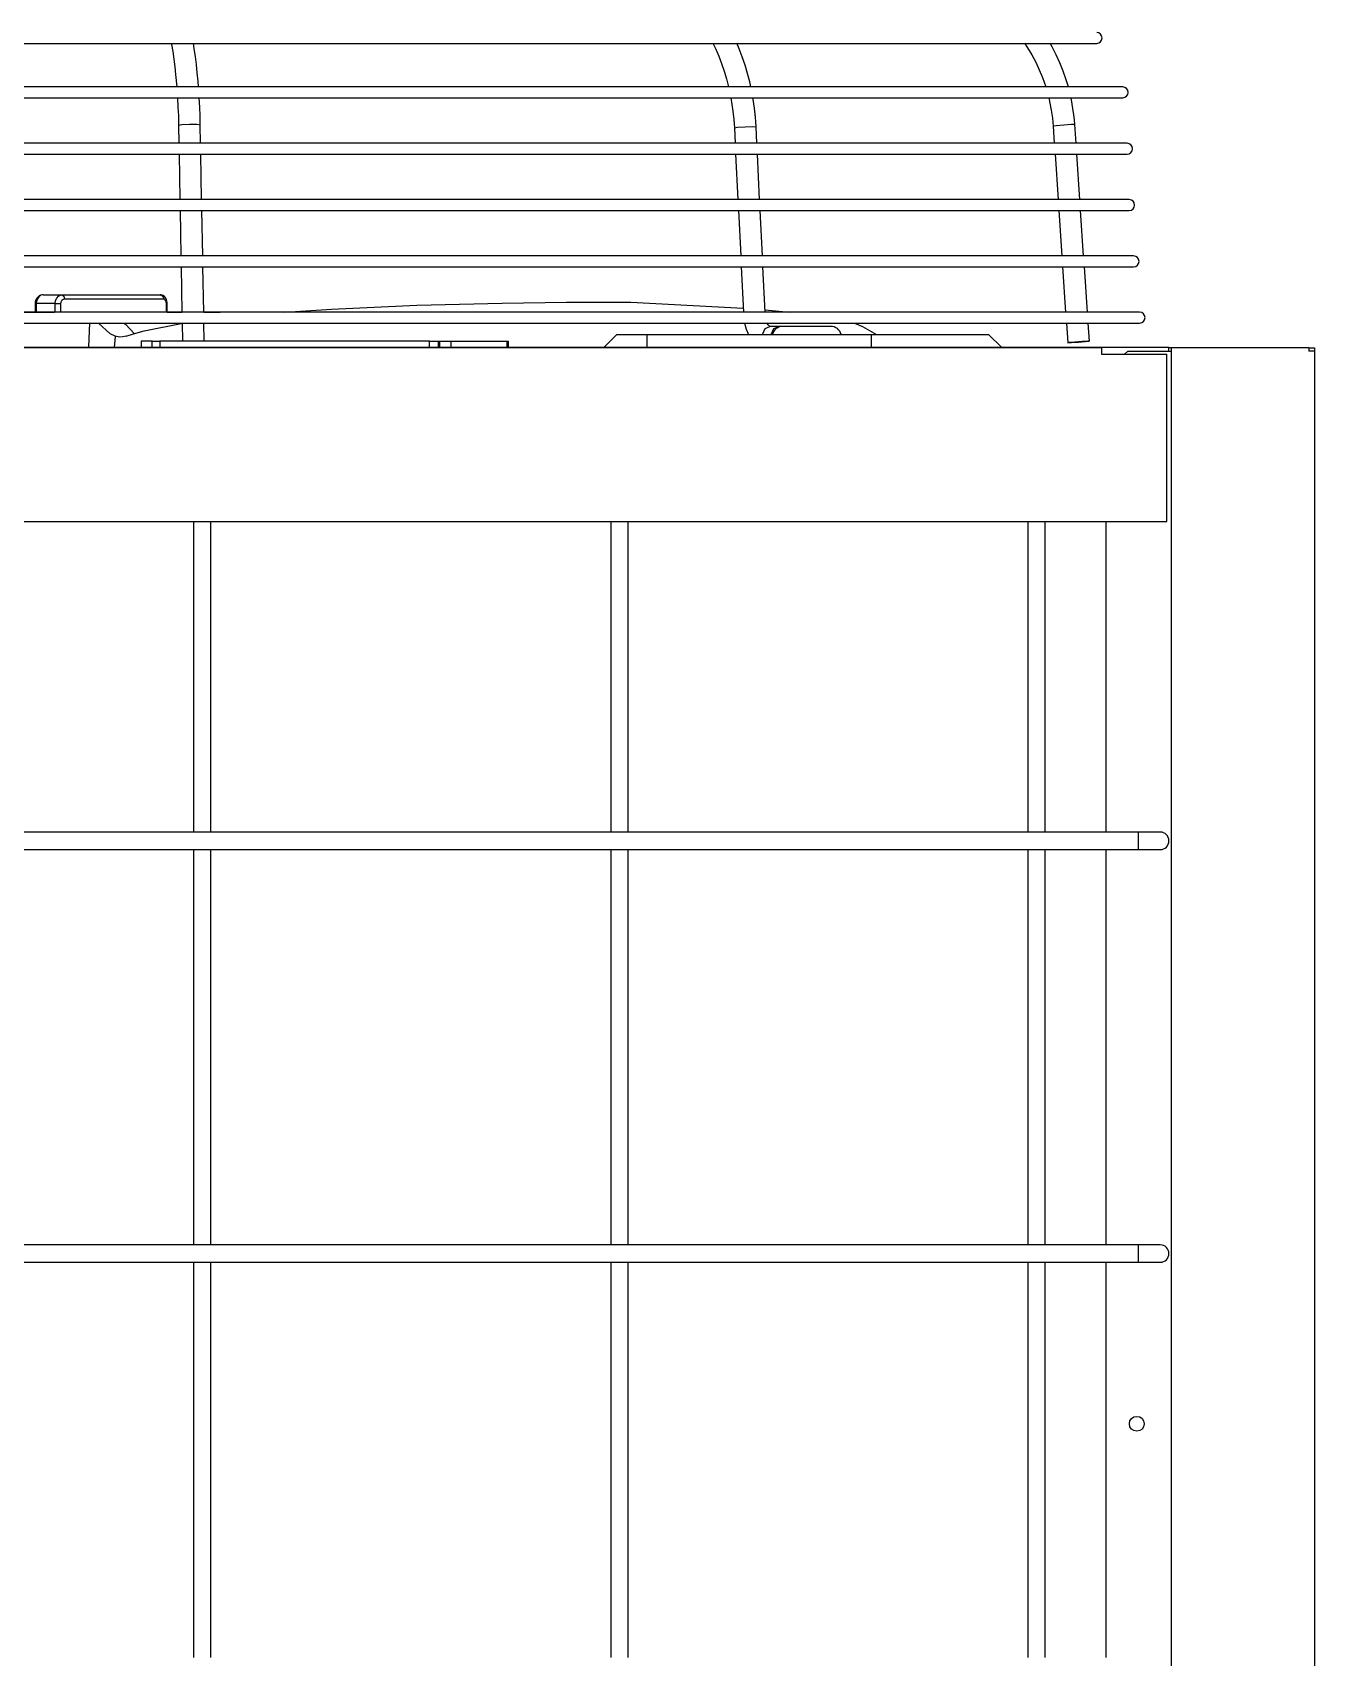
# Model space of a CAD drawing. Extents: x 594 to 813, y 174 to 240.
# Drawn here: x 751.619 to 754.579, y 187.328 to 191.08 of the extents above; entities that cross this region are included whole.
import ezdxf

# ---------------------------------------------------------------- set-up
doc = ezdxf.new("R2010")
doc.units = 0
doc.header["$MEASUREMENT"] = 0
doc.layers.add('AC.REF(S). PIPING', color=3, linetype='CONTINUOUS', lineweight=30)
doc.layers.add('LG-Product', color=3, linetype='CONTINUOUS')

# ---------------------------------------------------------------- blocks, each defined once
blk = doc.blocks.new('UW1-2')
at = {"layer": 'LG-Product', "color": 3, "linetype": 'Continuous'}
for p, q in [((2090.51, 3301.51), (2107.43, 3301.51)), ((2107.43, 3301.51), (2124.17, 3301.51)), ((2124.17, 3301.51), (2140.65, 3301.51)), ((2126.08, 3301.52), (2126.12, 3301.26)), ((2126.12, 3301.26), (2126.39, 3299.6)), ((2126.39, 3299.6), (2126.63, 3297.89)), ((2131.36, 3300.27), (2131.16, 3301.54)), ((2131.62, 3298.46), (2131.36, 3300.27)), ((2140.65, 3301.51), (2156.84, 3301.51)), ((2156.84, 3301.51), (2172.65, 3301.51)), ((2172.65, 3301.51), (2188.04, 3301.51)), ((2188.04, 3301.51), (2202.95, 3301.51)), ((2202.95, 3301.51), (2217.33, 3301.51)), ((2217.33, 3301.51), (2231.12, 3301.51)), ((2231.12, 3301.51), (2244.27, 3301.51)), ((2244.27, 3301.51), (2256.73, 3301.51)), ((2251.11, 3301.54), (2251.76, 3300.19)), ((2251.76, 3300.19), (2252.48, 3298.55)), ((2252.48, 3298.55), (2253.14, 3296.85)), ((2257.21, 3300.23), (2256.66, 3301.54)), ((2256.73, 3301.51), (2268.46, 3301.51)), ((2257.91, 3298.38), (2257.21, 3300.23)), ((2268.46, 3301.51), (2279.42, 3301.51)), ((2279.42, 3301.51), (2289.57, 3301.51)), ((2289.57, 3301.51), (2298.86, 3301.51)), ((2298.86, 3301.51), (2307.27, 3301.51)), ((2307.27, 3301.51), (2314.76, 3301.51)), ((2314.76, 3301.51), (2321.32, 3301.51)), ((2321.32, 3301.51), (2326.9, 3301.51)), ((2323.08, 3301.54), (2323.76, 3300.51)), ((2323.76, 3300.51), (2324.76, 3298.85)), ((2324.76, 3298.85), (2325.67, 3297.14)), ((2326.9, 3301.51), (2331.5, 3301.51)), ((2329.46, 3300.71), (2329, 3301.53)), ((2330.41, 3298.88), (2329.46, 3300.71)), ((2331.26, 3296.99), (2330.41, 3298.88)), ((2331.5, 3301.51), (2335.09, 3301.51)), ((2335.09, 3301.51), (2337.66, 3301.51)), ((2337.66, 3301.51), (2339.21, 3301.51)), ((2339.21, 3301.51), (2339.73, 3301.51)), ((2126.63, 3297.89), (2126.86, 3296.12)), ((2126.86, 3296.12), (2127.05, 3294.31)), ((2131.85, 3296.6), (2131.62, 3298.46)), ((2132.06, 3294.7), (2131.85, 3296.6)), ((2253.14, 3296.85), (2253.73, 3295.1)), ((2253.73, 3295.1), (2254.26, 3293.32)), ((2258.55, 3296.49), (2257.91, 3298.38)), ((2259.12, 3294.56), (2258.55, 3296.49)), ((2325.67, 3297.14), (2326.49, 3295.39)), ((2326.49, 3295.39), (2327.23, 3293.59)), ((2332.03, 3295.07), (2331.26, 3296.99)), ((2332.71, 3293.11), (2332.03, 3295.07)), ((2108.51, 3291.46), (2091.23, 3291.46)), ((2125.61, 3291.46), (2108.51, 3291.46)), ((2142.45, 3291.46), (2125.61, 3291.46)), ((2127.05, 3294.31), (2127.31, 3291.47)), ((2132.24, 3292.77), (2132.06, 3294.7)), ((2132.35, 3291.47), (2132.24, 3292.77)), ((2158.97, 3291.46), (2142.45, 3291.46)), ((2175.12, 3291.46), (2158.97, 3291.46)), ((2190.84, 3291.46), (2175.12, 3291.46)), ((2206.07, 3291.46), (2190.84, 3291.46)), ((2220.75, 3291.46), (2206.07, 3291.46)), ((2234.83, 3291.46), (2220.75, 3291.46)), ((2248.26, 3291.46), (2234.83, 3291.46)), ((2260.99, 3291.46), (2248.26, 3291.46)), ((2254.26, 3293.32), (2254.74, 3291.47)), ((2259.63, 3292.59), (2259.12, 3294.56)), ((2259.88, 3291.47), (2259.63, 3292.59)), ((2272.97, 3291.46), (2260.99, 3291.46)), ((2284.16, 3291.46), (2272.97, 3291.46)), ((2294.52, 3291.46), (2284.16, 3291.46)), ((2304.01, 3291.46), (2294.52, 3291.46)), ((2312.6, 3291.46), (2304.01, 3291.46)), ((2320.25, 3291.46), (2312.6, 3291.46)), ((2326.94, 3291.46), (2320.25, 3291.46)), ((2332.65, 3291.46), (2326.94, 3291.46)), ((2327.23, 3293.59), (2327.96, 3291.47)), ((2337.34, 3291.46), (2332.65, 3291.46)), ((2333.19, 3291.47), (2332.71, 3293.11)), ((2341.01, 3291.46), (2337.34, 3291.46)), ((2343.64, 3291.46), (2341.01, 3291.46)), ((2345.22, 3291.46), (2343.64, 3291.46)), ((2345.75, 3291.46), (2345.22, 3291.46)), ((2091.23, 3288.95), (2108.51, 3288.95)), ((2108.51, 3288.95), (2125.61, 3288.95)), ((2125.61, 3288.95), (2142.45, 3288.95)), ((2127.49, 3288.96), (2127.61, 3286.72)), ((2132.53, 3288.82), (2132.52, 3288.95)), ((2132.63, 3286.81), (2132.53, 3288.82)), ((2142.45, 3288.95), (2158.97, 3288.95)), ((2158.97, 3288.95), (2175.12, 3288.95)), ((2175.12, 3288.95), (2190.84, 3288.95)), ((2190.84, 3288.95), (2206.07, 3288.95)), ((2206.07, 3288.95), (2220.75, 3288.95)), ((2220.75, 3288.95), (2234.83, 3288.95)), ((2234.83, 3288.95), (2248.26, 3288.95)), ((2248.26, 3288.95), (2260.99, 3288.95)), ((2255.27, 3288.95), (2255.74, 3285.83)), ((2260.42, 3288.57), (2260.36, 3288.95)), ((2260.71, 3286.53), (2260.42, 3288.57)), ((2260.99, 3288.95), (2272.97, 3288.95)), ((2272.97, 3288.95), (2284.16, 3288.95)), ((2284.16, 3288.95), (2294.52, 3288.95)), ((2294.52, 3288.95), (2304.01, 3288.95)), ((2304.01, 3288.95), (2312.6, 3288.95)), ((2312.6, 3288.95), (2320.25, 3288.95)), ((2320.25, 3288.95), (2326.94, 3288.95)), ((2326.94, 3288.95), (2332.65, 3288.95)), ((2328.66, 3288.96), (2329.25, 3286.08)), ((2332.65, 3288.95), (2337.34, 3288.95)), ((2334.46, 3285), (2333.81, 3288.95)), ((2337.34, 3288.95), (2341.01, 3288.95)), ((2341.01, 3288.95), (2343.64, 3288.95)), ((2343.64, 3288.95), (2345.22, 3288.95)), ((2345.22, 3288.95), (2345.75, 3288.95)), ((2127.61, 3286.72), (2127.69, 3284.86)), ((2127.69, 3284.86), (2127.74, 3282.99)), ((2132.71, 3284.78), (2132.63, 3286.81)), ((2132.74, 3283.71), (2132.71, 3284.78)), ((2132.76, 3282.63), (2132.74, 3283.71)), ((2255.74, 3285.83), (2255.94, 3283.93)), ((2255.94, 3283.93), (2256.07, 3282.01)), ((2260.92, 3284.47), (2260.71, 3286.53)), ((2261.01, 3283.36), (2260.92, 3284.47)), ((2329.25, 3286.08), (2329.5, 3284.26)), ((2329.5, 3284.26), (2329.67, 3282.42)), ((2334.58, 3283.88), (2334.46, 3285)), ((2334.67, 3282.76), (2334.58, 3283.88)), ((2127.74, 3282.99), (2127.74, 3282.77)), ((2127.74, 3282.77), (2127.75, 3282.54)), ((2128.48, 3282.68), (2127.75, 3282.54)), ((2127.75, 3282.54), (2127.82, 3278.45)), ((2130.25, 3282.76), (2128.48, 3282.68)), ((2132.02, 3282.74), (2130.25, 3282.76)), ((2132.76, 3282.63), (2132.02, 3282.74)), ((2132.84, 3278.45), (2132.76, 3282.63)), ((2256.07, 3282.01), (2256.8, 3282.14)), ((2256.07, 3282.01), (2256.24, 3278.45)), ((2256.8, 3282.14), (2258.57, 3282.26)), ((2258.57, 3282.26), (2260.34, 3282.31)), ((2260.34, 3282.31), (2261.08, 3282.26)), ((2261.08, 3282.26), (2261.01, 3283.36)), ((2261.26, 3278.45), (2261.08, 3282.26)), ((2330.4, 3282.5), (2329.67, 3282.42)), ((2329.67, 3282.42), (2329.94, 3278.45)), ((2332.17, 3282.63), (2330.4, 3282.5)), ((2333.94, 3282.74), (2332.17, 3282.63)), ((2334.67, 3282.76), (2333.94, 3282.74)), ((2334.96, 3278.45), (2334.67, 3282.76)), ((2099.22, 3278.45), (2082.13, 3278.45)), ((2116.16, 3278.45), (2099.22, 3278.45)), ((2132.89, 3278.45), (2116.16, 3278.45)), ((2149.36, 3278.45), (2132.89, 3278.45)), ((2165.49, 3278.45), (2149.36, 3278.45)), ((2181.24, 3278.45), (2165.49, 3278.45)), ((2196.55, 3278.45), (2181.24, 3278.45)), ((2211.37, 3278.45), (2196.55, 3278.45)), ((2225.65, 3278.45), (2211.37, 3278.45)), ((2239.33, 3278.45), (2225.65, 3278.45)), ((2252.37, 3278.45), (2239.33, 3278.45)), ((2264.72, 3278.45), (2252.37, 3278.45)), ((2276.33, 3278.45), (2264.72, 3278.45)), ((2287.18, 3278.45), (2276.33, 3278.45)), ((2297.21, 3278.45), (2287.18, 3278.45)), ((2306.4, 3278.45), (2297.21, 3278.45)), ((2314.71, 3278.45), (2306.4, 3278.45)), ((2322.11, 3278.45), (2314.71, 3278.45)), ((2328.58, 3278.45), (2322.11, 3278.45)), ((2334.09, 3278.45), (2328.58, 3278.45)), ((2338.63, 3278.45), (2334.09, 3278.45)), ((2342.17, 3278.45), (2338.63, 3278.45)), ((2344.71, 3278.45), (2342.17, 3278.45)), ((2346.24, 3278.45), (2344.71, 3278.45)), ((2346.75, 3278.45), (2346.24, 3278.45)), ((2082.13, 3275.94), (2099.22, 3275.94)), ((2099.22, 3275.94), (2116.16, 3275.94)), ((2116.16, 3275.94), (2132.89, 3275.94)), ((2127.87, 3275.94), (2128.06, 3265.44)), ((2133.07, 3265.44), (2132.88, 3275.94)), ((2132.89, 3275.94), (2149.36, 3275.94)), ((2149.36, 3275.94), (2165.49, 3275.94)), ((2165.49, 3275.94), (2181.24, 3275.94)), ((2181.24, 3275.94), (2196.55, 3275.94)), ((2196.55, 3275.94), (2211.37, 3275.94)), ((2211.37, 3275.94), (2225.65, 3275.94)), ((2225.65, 3275.94), (2239.33, 3275.94)), ((2239.33, 3275.94), (2252.37, 3275.94)), ((2252.37, 3275.94), (2264.72, 3275.94)), ((2256.37, 3275.94), (2256.89, 3265.44)), ((2261.91, 3265.44), (2261.39, 3275.94)), ((2264.72, 3275.94), (2276.33, 3275.94)), ((2276.33, 3275.94), (2287.18, 3275.94)), ((2287.18, 3275.94), (2297.21, 3275.94)), ((2297.21, 3275.94), (2306.4, 3275.94)), ((2306.4, 3275.94), (2314.71, 3275.94)), ((2314.71, 3275.94), (2322.11, 3275.94)), ((2322.11, 3275.94), (2328.58, 3275.94)), ((2328.58, 3275.94), (2334.09, 3275.94)), ((2330.11, 3275.94), (2330.81, 3265.44)), ((2334.09, 3275.94), (2338.63, 3275.94)), ((2335.84, 3265.44), (2335.13, 3275.94)), ((2338.63, 3275.94), (2342.17, 3275.94)), ((2342.17, 3275.94), (2344.71, 3275.94)), ((2344.71, 3275.94), (2346.24, 3275.94)), ((2346.24, 3275.94), (2346.75, 3275.94)), ((2099.3, 3265.44), (2082.18, 3265.44)), ((2116.27, 3265.44), (2099.3, 3265.44)), ((2133.03, 3265.44), (2116.27, 3265.44)), ((2149.52, 3265.44), (2133.03, 3265.44)), ((2165.68, 3265.44), (2149.52, 3265.44)), ((2181.46, 3265.44), (2165.68, 3265.44)), ((2196.8, 3265.44), (2181.46, 3265.44)), ((2211.64, 3265.44), (2196.8, 3265.44)), ((2225.94, 3265.44), (2211.64, 3265.44)), ((2239.64, 3265.44), (2225.94, 3265.44)), ((2252.7, 3265.44), (2239.64, 3265.44)), ((2265.08, 3265.44), (2252.7, 3265.44)), ((2276.71, 3265.44), (2265.08, 3265.44)), ((2287.58, 3265.44), (2276.71, 3265.44)), ((2297.63, 3265.44), (2287.58, 3265.44)), ((2306.83, 3265.44), (2297.63, 3265.44)), ((2315.15, 3265.44), (2306.83, 3265.44)), ((2322.57, 3265.44), (2315.15, 3265.44)), ((2329.05, 3265.44), (2322.57, 3265.44)), ((2334.57, 3265.44), (2329.05, 3265.44)), ((2339.12, 3265.44), (2334.57, 3265.44)), ((2342.67, 3265.44), (2339.12, 3265.44)), ((2345.21, 3265.44), (2342.67, 3265.44)), ((2346.74, 3265.44), (2345.21, 3265.44)), ((2347.25, 3265.44), (2346.74, 3265.44)), ((2082.18, 3262.93), (2099.3, 3262.93)), ((2099.3, 3262.93), (2116.27, 3262.93)), ((2116.27, 3262.93), (2133.03, 3262.93)), ((2128.1, 3262.93), (2128.29, 3252.43)), ((2133.03, 3262.93), (2149.52, 3262.93)), ((2133.31, 3252.43), (2133.12, 3262.93)), ((2149.52, 3262.93), (2165.68, 3262.93)), ((2165.68, 3262.93), (2181.46, 3262.93)), ((2181.46, 3262.93), (2196.8, 3262.93)), ((2196.8, 3262.93), (2211.64, 3262.93)), ((2211.64, 3262.93), (2225.94, 3262.93)), ((2225.94, 3262.93), (2239.64, 3262.93)), ((2239.64, 3262.93), (2252.7, 3262.93)), ((2252.7, 3262.93), (2265.08, 3262.93)), ((2257.01, 3262.93), (2257.53, 3252.43)), ((2262.55, 3252.43), (2262.03, 3262.93)), ((2265.08, 3262.93), (2276.71, 3262.93)), ((2276.71, 3262.93), (2287.58, 3262.93)), ((2287.58, 3262.93), (2297.63, 3262.93)), ((2297.63, 3262.93), (2306.83, 3262.93)), ((2306.83, 3262.93), (2315.15, 3262.93)), ((2315.15, 3262.93), (2322.57, 3262.93)), ((2322.57, 3262.93), (2329.05, 3262.93)), ((2329.05, 3262.93), (2334.57, 3262.93)), ((2330.98, 3262.93), (2331.69, 3252.43)), ((2334.57, 3262.93), (2339.12, 3262.93)), ((2336.72, 3252.43), (2336.01, 3262.93)), ((2339.12, 3262.93), (2342.67, 3262.93)), ((2342.67, 3262.93), (2345.21, 3262.93)), ((2345.21, 3262.93), (2346.74, 3262.93)), ((2346.74, 3262.93), (2347.25, 3262.93)), ((2099.45, 3252.43), (2082.27, 3252.43)), ((2082.27, 3249.92), (2099.45, 3249.92)), ((2116.47, 3252.43), (2099.45, 3252.43)), ((2099.45, 3249.92), (2116.47, 3249.92)), ((2133.29, 3252.43), (2116.47, 3252.43)), ((2116.47, 3249.92), (2133.29, 3249.92)), ((2128.34, 3249.92), (2128.53, 3239.42)), ((2149.84, 3252.43), (2133.29, 3252.43)), ((2133.29, 3249.92), (2149.84, 3249.92)), ((2133.54, 3239.42), (2133.35, 3249.92)), ((2166.06, 3252.43), (2149.84, 3252.43)), ((2149.84, 3249.92), (2166.06, 3249.92)), ((2181.89, 3252.43), (2166.06, 3252.43)), ((2166.06, 3249.92), (2181.89, 3249.92)), ((2197.28, 3252.43), (2181.89, 3252.43)), ((2181.89, 3249.92), (2197.28, 3249.92)), ((2212.18, 3252.43), (2197.28, 3252.43)), ((2197.28, 3249.92), (2212.18, 3249.92)), ((2226.52, 3252.43), (2212.18, 3252.43)), ((2212.18, 3249.92), (2226.52, 3249.92)), ((2240.28, 3252.43), (2226.52, 3252.43)), ((2226.52, 3249.92), (2240.28, 3249.92)), ((2253.38, 3252.43), (2240.28, 3252.43)), ((2240.28, 3249.92), (2253.38, 3249.92)), ((2265.79, 3252.43), (2253.38, 3252.43)), ((2253.38, 3249.92), (2265.79, 3249.92)), ((2257.65, 3249.92), (2258.17, 3239.42)), ((2263.19, 3239.42), (2262.67, 3249.92)), ((2277.47, 3252.43), (2265.79, 3252.43)), ((2265.79, 3249.92), (2277.47, 3249.92)), ((2288.37, 3252.43), (2277.47, 3252.43)), ((2277.47, 3249.92), (2288.37, 3249.92)), ((2298.46, 3252.43), (2288.37, 3252.43)), ((2288.37, 3249.92), (2298.46, 3249.92)), ((2307.69, 3252.43), (2298.46, 3252.43)), ((2298.46, 3249.92), (2307.69, 3249.92)), ((2316.05, 3252.43), (2307.69, 3252.43)), ((2307.69, 3249.92), (2316.05, 3249.92)), ((2323.49, 3252.43), (2316.05, 3252.43)), ((2316.05, 3249.92), (2323.49, 3249.92)), ((2329.99, 3252.43), (2323.49, 3252.43)), ((2323.49, 3249.92), (2329.99, 3249.92)), ((2335.53, 3252.43), (2329.99, 3252.43)), ((2329.99, 3249.92), (2335.53, 3249.92)), ((2331.86, 3249.92), (2332.57, 3239.42)), ((2340.09, 3252.43), (2335.53, 3252.43)), ((2335.53, 3249.92), (2340.09, 3249.92)), ((2337.6, 3239.42), (2336.89, 3249.92)), ((2343.65, 3252.43), (2340.09, 3252.43)), ((2340.09, 3249.92), (2343.65, 3249.92)), ((2346.21, 3252.43), (2343.65, 3252.43)), ((2343.65, 3249.92), (2346.21, 3249.92)), ((2347.74, 3252.43), (2346.21, 3252.43)), ((2346.21, 3249.92), (2347.74, 3249.92)), ((2348.26, 3252.43), (2347.74, 3252.43)), ((2347.74, 3249.92), (2348.26, 3249.92)), ((2094.87, 3242.47), (2094.72, 3242.14)), ((2095.07, 3242.77), (2094.87, 3242.47)), ((2095.14, 3242.5), (2094.94, 3241.88)), ((2095.31, 3243.01), (2095.07, 3242.77)), ((2095.49, 3243.01), (2095.14, 3242.5)), ((2095.58, 3243.21), (2095.31, 3243.01)), ((2095.95, 3243.34), (2095.49, 3243.01)), ((2095.89, 3243.36), (2095.58, 3243.21)), ((2096.22, 3243.43), (2095.89, 3243.36)), ((2096.48, 3243.45), (2095.95, 3243.34)), ((2096.33, 3243.44), (2096.22, 3243.43)), ((2096.45, 3243.43), (2096.33, 3243.44)), ((2096.48, 3243.45), (2100.82, 3243.45)), ((2099.35, 3242.11), (2099.6, 3242.7)), ((2099.6, 3242.7), (2099.99, 3243.14)), ((2099.99, 3243.14), (2100.47, 3243.4)), ((2100.47, 3243.4), (2100.82, 3243.45)), ((2100.83, 3242.22), (2100.63, 3241.95)), ((2100.82, 3243.45), (2109.36, 3243.45)), ((2100.82, 3243.45), (2101.22, 3243.16)), ((2101.09, 3242.39), (2100.83, 3242.22)), ((2101.38, 3242.45), (2101.09, 3242.39)), ((2101.22, 3243.16), (2101.38, 3242.45)), ((2110.02, 3242.45), (2101.38, 3242.45)), ((2109.36, 3243.45), (2116.97, 3243.45)), ((2117.72, 3242.45), (2110.02, 3242.45)), ((2116.97, 3243.45), (2123.52, 3243.45)), ((2124.36, 3242.45), (2117.72, 3242.45)), ((2123.52, 3243.45), (2124.11, 3243.16)), ((2123.6, 3243.44), (2123.53, 3243.43)), ((2123.66, 3243.45), (2123.6, 3243.44)), ((2123.92, 3243.4), (2123.66, 3243.45)), ((2124.16, 3243.29), (2123.92, 3243.4)), ((2124.11, 3243.16), (2124.36, 3242.45)), ((2124.39, 3243.14), (2124.16, 3243.29)), ((2124.5, 3242.42), (2124.36, 3242.45)), ((2124.58, 3242.95), (2124.39, 3243.14)), ((2124.67, 3242.28), (2124.5, 3242.42)), ((2124.78, 3242.68), (2124.58, 3242.95)), ((2124.81, 3242.06), (2124.67, 3242.28)), ((2124.93, 3242.36), (2124.78, 3242.68)), ((2125.04, 3242.01), (2124.93, 3242.36)), ((2099.65, 3239.42), (2082.39, 3239.42)), ((2090.87, 3239.44), (2099.1, 3239.44)), ((2094.64, 3241.8), (2094.61, 3241.45)), ((2094.61, 3241.45), (2094.61, 3239.44)), ((2094.68, 3241.45), (2094.61, 3241.45)), ((2094.72, 3242.14), (2094.64, 3241.8)), ((2094.9, 3241.45), (2094.68, 3241.45)), ((2094.94, 3241.88), (2094.9, 3241.45)), ((2099.26, 3241.45), (2094.9, 3241.45)), ((2094.9, 3241.45), (2094.9, 3239.44)), ((2099.26, 3241.45), (2099.35, 3242.11)), ((2099.26, 3239.42), (2099.26, 3241.45)), ((2099.26, 3241.45), (2099.86, 3241.45)), ((2116.76, 3239.42), (2099.65, 3239.42)), ((2099.86, 3241.45), (2100.52, 3241.45)), ((2100.53, 3241.64), (2100.52, 3241.45)), ((2100.52, 3241.45), (2100.52, 3239.42)), ((2100.63, 3241.95), (2100.53, 3241.64)), ((2133.66, 3239.42), (2116.76, 3239.42)), ((2124.9, 3241.77), (2124.81, 3242.06)), ((2124.93, 3241.45), (2124.9, 3241.77)), ((2124.93, 3239.42), (2124.93, 3241.45)), ((2125.05, 3241.45), (2124.93, 3241.45)), ((2125.08, 3241.63), (2125.04, 3242.01)), ((2125.09, 3241.45), (2125.05, 3241.45)), ((2125.08, 3241.54), (2125.08, 3241.63)), ((2125.08, 3241.45), (2125.08, 3241.54)), ((2125.09, 3239.42), (2125.09, 3241.45)), ((2125.09, 3239.44), (2126.87, 3239.44)), ((2126.87, 3239.44), (2128.53, 3239.44)), ((2133.54, 3239.44), (2136.42, 3239.44)), ((2150.28, 3239.42), (2133.66, 3239.42)), ((2136.42, 3239.44), (2137.38, 3239.44)), ((2166.58, 3239.42), (2150.28, 3239.42)), ((2152.28, 3239.42), (2154.78, 3239.61)), ((2154.78, 3239.61), (2163.09, 3240.13)), ((2163.09, 3240.13), (2182.78, 3241.04)), ((2182.49, 3239.42), (2166.58, 3239.42)), ((2197.95, 3239.42), (2182.49, 3239.42)), ((2182.78, 3241.04), (2202.48, 3241.54)), ((2212.92, 3239.42), (2197.95, 3239.42)), ((2202.48, 3241.54), (2217.34, 3241.73)), ((2227.34, 3239.42), (2212.92, 3239.42)), ((2217.34, 3241.73), (2232.19, 3241.73)), ((2241.16, 3239.42), (2227.34, 3239.42)), ((2232.19, 3241.73), (2258.12, 3240.38)), ((2254.32, 3239.42), (2241.16, 3239.42)), ((2266.8, 3239.42), (2254.32, 3239.42)), ((2263.17, 3239.97), (2267.97, 3239.53)), ((2278.53, 3239.42), (2266.8, 3239.42)), ((2267.97, 3239.53), (2269.11, 3239.42)), ((2289.48, 3239.42), (2278.53, 3239.42)), ((2299.62, 3239.42), (2289.48, 3239.42)), ((2308.9, 3239.42), (2299.62, 3239.42)), ((2317.29, 3239.42), (2308.9, 3239.42)), ((2324.76, 3239.42), (2317.29, 3239.42)), ((2331.3, 3239.42), (2324.76, 3239.42)), ((2336.86, 3239.42), (2331.3, 3239.42)), ((2341.45, 3239.42), (2336.86, 3239.42)), ((2345.03, 3239.42), (2341.45, 3239.42)), ((2347.59, 3239.42), (2345.03, 3239.42)), ((2349.14, 3239.42), (2347.59, 3239.42)), ((2349.65, 3239.42), (2349.14, 3239.42)), ((2082.39, 3236.91), (2099.65, 3236.91)), ((2099.65, 3236.91), (2116.76, 3236.91)), ((2107.05, 3231.43), (2107.23, 3236.91)), ((2111.94, 3234.46), (2109.23, 3236.91)), ((2115.08, 3236.91), (2115.58, 3236.56)), ((2115.58, 3236.56), (2117.48, 3234.49)), ((2116.76, 3236.91), (2133.66, 3236.91)), ((2117.33, 3234.45), (2119.78, 3235.15)), ((2119.78, 3235.15), (2128.71, 3236.92)), ((2128.57, 3236.91), (2128.65, 3232.76)), ((2133.66, 3232.76), (2133.59, 3236.91)), ((2133.66, 3236.91), (2150.28, 3236.91)), ((2150.28, 3236.91), (2166.58, 3236.91)), ((2166.58, 3236.91), (2182.49, 3236.91)), ((2182.49, 3236.91), (2197.95, 3236.91)), ((2197.95, 3236.91), (2212.92, 3236.91)), ((2212.92, 3236.91), (2227.34, 3236.91)), ((2227.34, 3236.91), (2241.16, 3236.91)), ((2241.16, 3236.91), (2254.32, 3236.91)), ((2254.32, 3236.91), (2266.8, 3236.91)), ((2258.38, 3236.91), (2258.77, 3235.49)), ((2258.77, 3235.49), (2259.35, 3234.25)), ((2262.56, 3234.26), (2263.19, 3235.63)), ((2263.19, 3235.63), (2264.28, 3236.15)), ((2263.86, 3236.5), (2263.62, 3236.89)), ((2264.01, 3236.33), (2263.86, 3236.5)), ((2264.14, 3236.22), (2264.01, 3236.33)), ((2264.23, 3236.17), (2264.14, 3236.22)), ((2264.27, 3236.15), (2264.23, 3236.17)), ((2264.28, 3236.15), (2264.27, 3236.15)), ((2266.31, 3236.15), (2264.28, 3236.15)), ((2264.28, 3236.15), (2264.28, 3236.15)), ((2264.59, 3234.26), (2265.22, 3235.63)), ((2265.22, 3235.63), (2266.31, 3236.15)), ((2266.77, 3236.15), (2266.31, 3236.15)), ((2267.28, 3236.15), (2266.77, 3236.15)), ((2266.8, 3236.91), (2278.53, 3236.91)), ((2267.83, 3236.15), (2267.28, 3236.15)), ((2269.36, 3236.15), (2267.83, 3236.15)), ((2271.57, 3236.15), (2269.36, 3236.15)), ((2274.02, 3236.15), (2271.57, 3236.15)), ((2276.24, 3236.15), (2274.02, 3236.15)), ((2277.77, 3236.15), (2276.24, 3236.15)), ((2278.31, 3236.15), (2277.77, 3236.15)), ((2278.53, 3236.91), (2289.48, 3236.91)), ((2283.85, 3236.91), (2285.66, 3236.12)), ((2285.66, 3236.12), (2288.89, 3234.27)), ((2289.48, 3236.91), (2299.62, 3236.91)), ((2299.62, 3236.91), (2308.9, 3236.91)), ((2308.9, 3236.91), (2317.29, 3236.91)), ((2317.29, 3236.91), (2324.76, 3236.91)), ((2324.76, 3236.91), (2331.3, 3236.91)), ((2331.3, 3236.91), (2336.86, 3236.91)), ((2332.74, 3236.91), (2333.05, 3232.39)), ((2336.86, 3236.91), (2341.45, 3236.91)), ((2338.05, 3232.72), (2337.77, 3236.91)), ((2341.45, 3236.91), (2345.03, 3236.91)), ((2345.03, 3236.91), (2347.59, 3236.91)), ((2347.59, 3236.91), (2349.14, 3236.91)), ((2349.14, 3236.91), (2349.65, 3236.91)), ((2340.87, 3231.21), (1159.18, 3231.21)), ((2356.42, 3231.26), (1754.54, 3231.26)), ((2107.08, 3231.25), (2107.05, 3231.43)), ((2113.08, 3233.88), (2111.94, 3234.46)), ((2113.01, 3232.87), (2112.87, 3231.25)), ((2113.08, 3233.88), (2113.01, 3232.87)), ((2113.01, 3232.87), (2113.01, 3232.87)), ((2114.13, 3233.67), (2113.08, 3233.88)), ((2114.89, 3233.71), (2114.13, 3233.67)), ((2115.62, 3233.89), (2114.89, 3233.71)), ((2115.62, 3233.89), (2117.33, 3234.45)), ((2119.08, 3232.76), (2119.08, 3231.26)), ((2119.08, 3232.76), (2119.09, 3232.76)), ((2119.09, 3232.76), (2119.11, 3232.76)), ((2121.61, 3232.76), (2119.11, 3232.76)), ((2119.11, 3232.76), (2119.11, 3231.26)), ((2121.61, 3231.26), (2121.61, 3232.76)), ((2121.61, 3232.76), (2122.26, 3232.76)), ((2122.26, 3232.76), (2123.4, 3232.76)), ((2144.62, 3232.76), (2123.4, 3232.76)), ((2123.4, 3232.76), (2123.4, 3231.26)), ((2165.42, 3232.76), (2144.62, 3232.76)), ((2185.71, 3232.76), (2165.42, 3232.76)), ((2185.71, 3231.26), (2185.71, 3232.76)), ((2185.71, 3232.76), (2186.87, 3232.76)), ((2186.87, 3232.76), (2187.7, 3232.76)), ((2187.7, 3232.76), (2188.05, 3232.76)), ((2187.7, 3232.76), (2187.7, 3231.26)), ((2188.05, 3231.26), (2188.05, 3232.76)), ((2188.05, 3232.76), (2189.26, 3232.76)), ((2189.26, 3232.76), (2190.64, 3232.76)), ((2190.64, 3232.76), (2203.6, 3232.76)), ((2190.64, 3232.76), (2190.64, 3231.26)), ((2203.6, 3231.26), (2203.6, 3232.76)), ((2203.6, 3232.76), (2203.82, 3232.76)), ((2203.82, 3232.76), (2203.89, 3232.76)), ((2203.89, 3231.26), (2203.89, 3232.76)), ((2228.92, 3234.26), (2225.91, 3231.26)), ((2228.92, 3234.26), (2229.46, 3234.26)), ((2229.46, 3234.26), (2230.98, 3234.26)), ((2230.98, 3234.26), (2233.26, 3234.26)), ((2233.26, 3234.26), (2235.94, 3234.26)), ((2235.94, 3234.26), (2287.7, 3234.26)), ((2235.94, 3231.26), (2235.94, 3234.26)), ((2287.7, 3234.26), (2292.99, 3234.26)), ((2287.7, 3231.26), (2287.7, 3234.26)), ((2292.99, 3234.26), (2298.07, 3234.26)), ((2298.07, 3234.26), (2302.75, 3234.26)), ((2302.75, 3234.26), (2306.86, 3234.26)), ((2306.86, 3234.26), (2310.22, 3234.26)), ((2310.22, 3234.26), (2312.73, 3234.26)), ((2312.73, 3234.26), (2314.27, 3234.26)), ((2314.27, 3234.26), (2314.79, 3234.26)), ((2317.8, 3231.26), (2314.79, 3234.26)), ((2333.38, 3232.43), (2333.09, 3232.38)), ((2333.09, 3232.38), (2333.94, 3232.41)), ((2334.69, 3232.54), (2333.38, 3232.43)), ((2333.94, 3232.41), (2335.55, 3232.51)), ((2336.41, 3232.66), (2334.69, 3232.54)), ((2335.55, 3232.51), (2337.16, 3232.63)), ((2337.72, 3232.72), (2336.41, 3232.66)), ((2337.16, 3232.63), (2338.01, 3232.71)), ((2338.01, 3232.71), (2337.72, 3232.72)), ((2340.87, 3231.21), (2340.87, 3229.7)), ((2356.42, 3231.26), (2357.92, 3231.26)), ((2356.42, 3230.4), (2356.42, 3231.26)), ((2388.72, 3231.21), (2356.92, 3231.21)), ((2356.92, 3231.21), (2356.92, 1782.69)), ((2357.92, 3231.21), (2357.92, 3231.26)), ((2388.72, 3231.21), (2388.72, 3230.4)), ((2388.72, 3231.21), (2390.02, 3231.21)), ((2390.02, 3231.21), (2390.02, 3230.4)), ((2340.87, 3229.7), (2355.92, 3229.7)), ((2346.89, 3230.4), (2346.19, 3229.7)), ((2346.89, 3230.4), (2356.92, 3230.4)), ((2355.92, 3191.08), (2355.92, 3229.7)), ((2390.02, 3230.4), (2388.72, 3230.4)), ((2390.02, 3230.4), (2390.02, 1782.69)), ((1144.13, 3191.08), (2355.92, 3191.08)), ((2131.22, 3191.08), (2131.22, 3119.35)), ((2135.23, 3119.35), (2135.23, 3191.08)), ((2227.52, 3191.08), (2227.52, 3119.35)), ((2231.53, 3119.35), (2231.53, 3191.08)), ((2323.82, 3191.08), (2323.82, 3119.35)), ((2327.83, 3119.35), (2327.83, 3191.08)), ((2341.87, 3191.08), (2341.87, 3119.36)), ((2349.4, 3119.36), (1150.65, 3119.36)), ((2351.9, 3119.36), (2349.4, 3119.36)), ((2349.4, 3118.77), (2349.4, 3119.36)), ((2349.4, 3117.35), (2349.4, 3118.77)), ((2353.74, 3119.36), (2351.9, 3119.36)), ((2354.41, 3119.36), (2353.74, 3119.36)), ((1150.65, 3115.35), (2349.4, 3115.35)), ((2131.22, 3115.34), (2131.22, 3024.06)), ((2135.23, 3024.06), (2135.23, 3115.34)), ((2227.52, 3115.34), (2227.52, 3024.06)), ((2231.53, 3024.06), (2231.53, 3115.34)), ((2323.82, 3115.34), (2323.82, 3024.06)), ((2327.83, 3024.06), (2327.83, 3115.34)), ((2341.87, 3115.34), (2341.87, 3024.06)), ((2349.4, 3115.93), (2349.4, 3117.35)), ((2349.4, 3115.35), (2349.4, 3115.93)), ((2349.4, 3115.35), (2351.9, 3115.35)), ((2351.9, 3115.35), (2353.74, 3115.35)), ((2353.74, 3115.35), (2354.41, 3115.35)), ((2349.4, 3024.06), (1150.65, 3024.06)), ((2351.9, 3024.06), (2349.4, 3024.06)), ((2349.4, 3023.47), (2349.4, 3024.06)), ((2349.4, 3022.05), (2349.4, 3023.47)), ((2349.4, 3020.64), (2349.4, 3022.05)), ((2353.74, 3024.06), (2351.9, 3024.06)), ((2354.41, 3024.06), (2353.74, 3024.06)), ((1150.65, 3020.05), (2349.4, 3020.05)), ((2131.22, 3020.05), (2131.22, 2928.77)), ((2135.23, 2928.77), (2135.23, 3020.05)), ((2227.52, 3020.05), (2227.52, 2928.77)), ((2231.53, 2928.77), (2231.53, 3020.05)), ((2323.82, 3020.05), (2323.82, 2928.77)), ((2327.83, 2928.77), (2327.83, 3020.05)), ((2341.87, 3020.05), (2341.87, 2928.77)), ((2349.4, 3020.05), (2349.4, 3020.64)), ((2349.4, 3020.05), (2351.9, 3020.05)), ((2351.9, 3020.05), (2353.74, 3020.05)), ((2353.74, 3020.05), (2354.41, 3020.05))]:
    blk.add_line(p, q, dxfattribs=at)
blk.add_circle((2349, 2982.73), 1.71, dxfattribs=at)
for centre, radius, start, end in [((2339.73, 3302.76), 1.25, 270, 90), ((2345.75, 3290.2), 1.25, 270, 90), ((2346.75, 3277.19), 1.25, 270, 90), ((2347.25, 3264.18), 1.25, 270, 90), ((2348.26, 3251.17), 1.25, 270, 90), ((2137.38, 3238.44), 1, 78.3703, 90), ((2349.65, 3238.17), 1.25, 270, 90), ((2267.28, 3233.65), 2.51, 90, 165.7238), ((2278.31, 3233.65), 2.51, 14.2762, 90), ((2354.41, 3117.35), 2.01, 270, 90), ((2354.41, 3022.05), 2.01, 270, 90)]:
    blk.add_arc(centre, radius, start, end, dxfattribs=at)
blk = doc.blocks.new('UW1+UW1_1')
at = {"layer": 'LG-Product'}
blk.add_blockref('UW1-2', (2442.18, 1452.14), dxfattribs=at)
blk = doc.blocks.new('A$C5B2C3915')
at = {"layer": 'LG-Product'}
blk.add_blockref('UW1+UW1_1', (-4815.985, -5735.586), dxfattribs=at)

msp = doc.modelspace()

# ---------------------------------------------------------------- block references
at = {"layer": 'AC.REF(S). PIPING', "linetype": 'Continuous', "xscale": 0.0099999999999909, "yscale": 0.0099999999999909, "zscale": 0.0099999999999909}
msp.add_blockref('A$C5B2C3915', (754.4172, 200.8743), dxfattribs=at)

doc.saveas('drawing.dxf')
